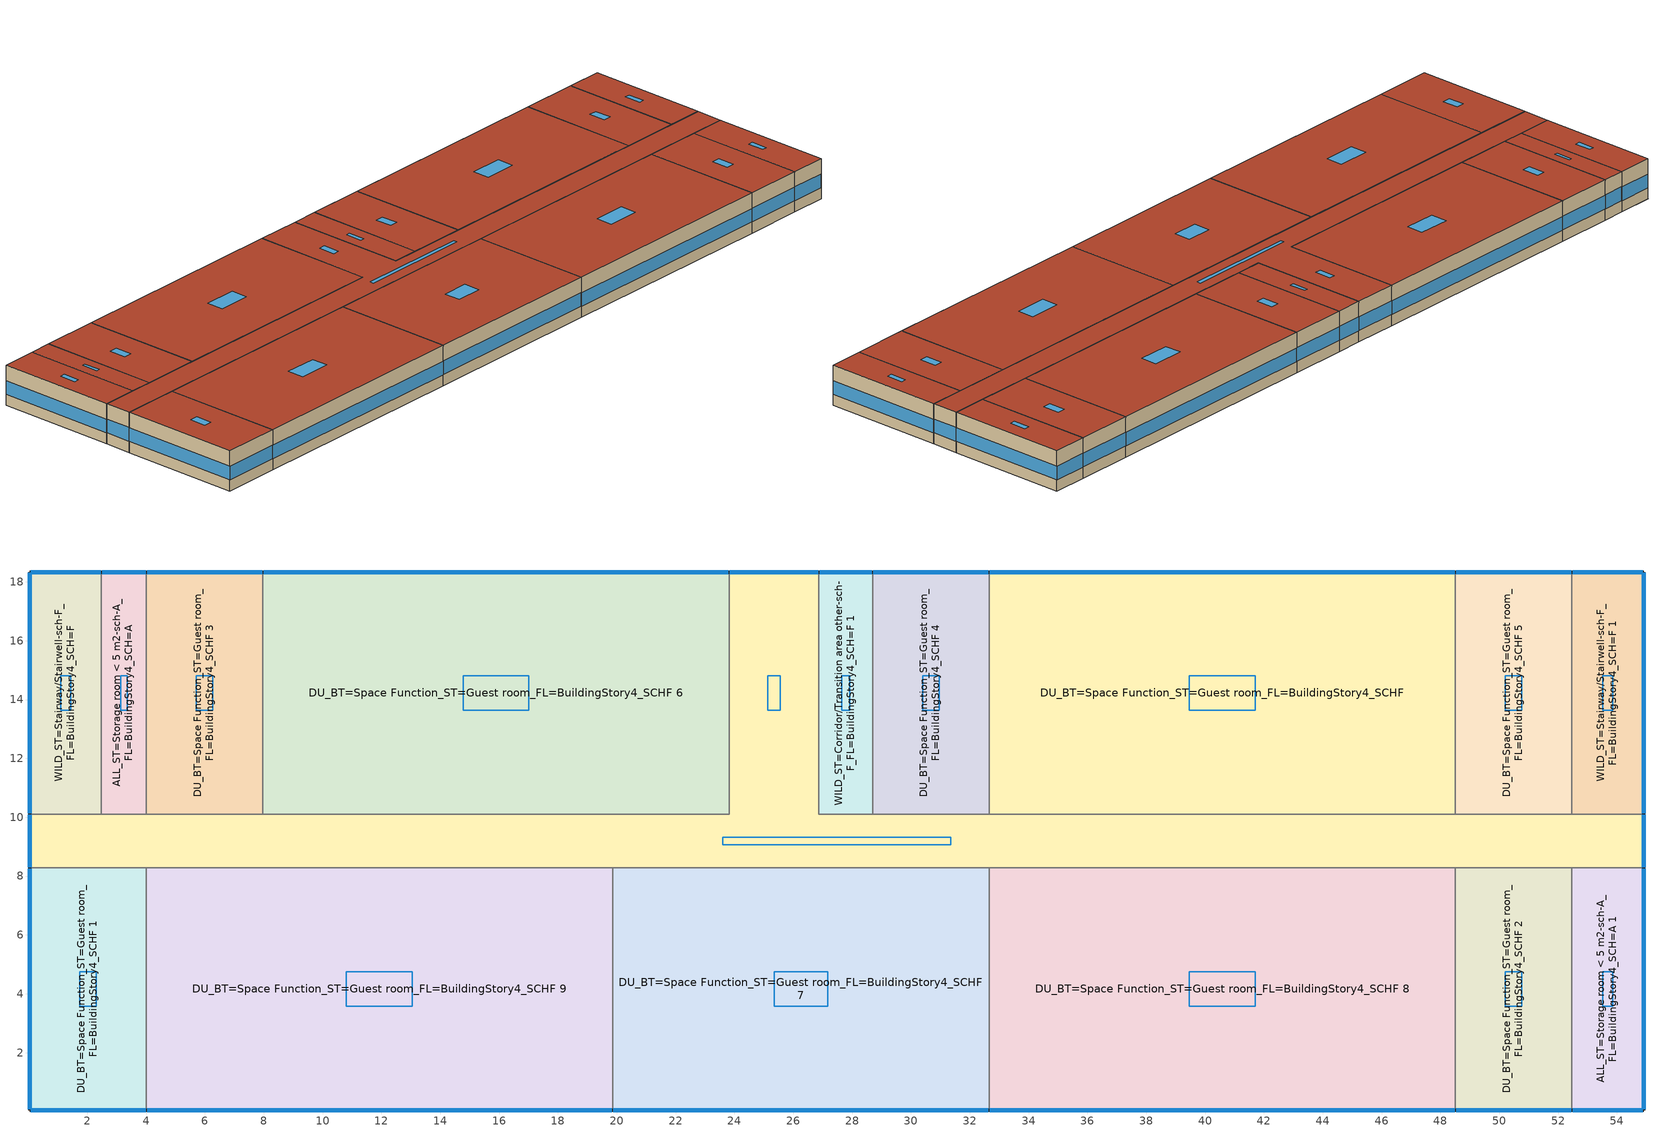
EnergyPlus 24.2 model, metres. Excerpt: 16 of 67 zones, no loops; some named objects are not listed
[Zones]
ALL_ST=Storage room < 5 m2-sch-A_FL=BuildingStory4_SCH=A
 floor to ALL_ST=Storage room < 5 m2-sch-A_FL=BuildingStory3_SCH=A (BTAP-Int-Floor): 4.01,18.34 4.01,10.11 2.49,10.11 2.49,18.34 z8.84
 wall outside (BTAP-Ext-Wall-Mass:U-0.29): 4.01,18.34 2.49,18.34 z8.84:11.58
 wall to WILD_ST=Corridor/Transition area other-sch-F_FL=BuildingStory4_SCH=F (BTAP-Int-Wall): 2.49,10.11 4.01,10.11 z8.84:11.58
 wall to DU_BT=Space Function_ST=Guest room_FL=BuildingStory4_SCHF 3 (BTAP-Int-Wall): 4.01,10.11 4.01,18.34 z8.84:11.58
 wall to WILD_ST=Stairway/Stairwell-sch-F_FL=BuildingStory4_SCH=F (BTAP-Int-Wall): 2.49,18.34 2.49,10.11 z8.84:11.58
 window (BTAP-Ext-FixedWindow:U=0.280 SHGC=0.600): 3.99,18.34 2.51,18.34 z9.6:10.55
 roof outside (BTAP-Ext-Roof-Metal:U-0.2): 4.01,10.11 4.01,18.34 2.49,18.34 2.49,10.11 z11.58
 skylight (BTAP-Ext-Skylights:U=0.241 SHGC=0.600): 3.36,13.64 3.36,14.8 3.14,14.8 3.14,13.64 z11.58
ALL_ST=Storage room < 5 m2-sch-A_FL=BuildingStory4_SCH=A 1
 floor to ALL_ST=Storage room < 5 m2-sch-A_FL=BuildingStory3_SCH=A 1 (BTAP-Int-Floor): 54.91,8.28 54.91,0.05 52.47,0.05 52.47,8.28 z8.84
 wall outside (BTAP-Ext-Wall-Mass:U-0.29): 52.47,0.05 54.91,0.05 54.91,8.28 z8.84:11.58
 wall to WILD_ST=Corridor/Transition area other-sch-F_FL=BuildingStory4_SCH=F (BTAP-Int-Wall): 54.91,8.28 52.47,8.28 z8.84:11.58
 wall to DU_BT=Space Function_ST=Guest room_FL=BuildingStory4_SCHF 2 (BTAP-Int-Wall): 52.47,8.28 52.47,0.05 z8.84:11.58
 window (BTAP-Ext-FixedWindow:U=0.280 SHGC=0.600): 54.91,0.07 54.91,8.25 z9.6:10.52; 52.5,0.05 54.89,0.05 z9.6:10.53
 roof outside (BTAP-Ext-Roof-Metal:U-0.2): 54.91,0.05 54.91,8.28 52.47,8.28 52.47,0.05 z11.58
 skylight (BTAP-Ext-Skylights:U=0.241 SHGC=0.600): 53.87,3.58 53.87,4.75 53.52,4.75 53.52,3.58 z11.58
DU_BT=Space Function_ST=Guest room_FL=BuildingStory4_SCHF
 floor to DU_BT=Space Function_ST=Guest room_FL=BuildingStory3_SCHF (BTAP-Int-Floor): 48.51,18.34 48.51,10.11 32.66,10.11 32.66,18.34 z8.84
 wall outside (BTAP-Ext-Wall-Mass:U-0.29): 48.51,18.34 32.66,18.34 z8.84:11.58
 wall to WILD_ST=Corridor/Transition area other-sch-F_FL=BuildingStory4_SCH=F (BTAP-Int-Wall): 32.66,10.11 48.51,10.11 z8.84:11.58
 wall to DU_BT=Space Function_ST=Guest room_FL=BuildingStory4_SCHF 5 (BTAP-Int-Wall): 48.51,10.11 48.51,18.34 z8.84:11.58
 wall to DU_BT=Space Function_ST=Guest room_FL=BuildingStory4_SCHF 4 (BTAP-Int-Wall): 32.66,18.34 32.66,10.11 z8.84:11.58
 window (BTAP-Ext-FixedWindow:U=0.280 SHGC=0.600): 48.49,18.34 32.69,18.34 z9.6:10.52
 roof outside (BTAP-Ext-Roof-Metal:U-0.2): 48.51,10.11 48.51,18.34 32.66,18.34 32.66,10.11 z11.58
 skylight (BTAP-Ext-Skylights:U=0.241 SHGC=0.600): 41.71,13.64 41.71,14.8 39.47,14.8 39.47,13.64 z11.58
DU_BT=Space Function_ST=Guest room_FL=BuildingStory4_SCHF 1
 floor to DU_BT=Space Function_ST=Guest room_FL=BuildingStory3_SCHF 5 (BTAP-Int-Floor): 4.01,8.28 4.01,0.05 0.05,0.05 0.05,8.28 z8.84
 wall outside (BTAP-Ext-Wall-Mass:U-0.29): 0.05,8.28 0.05,0.05 4.01,0.05 z8.84:11.58
 wall to WILD_ST=Corridor/Transition area other-sch-F_FL=BuildingStory4_SCH=F (BTAP-Int-Wall): 4.01,8.28 0.05,8.28 z8.84:11.58
 wall to DU_BT=Space Function_ST=Guest room_FL=BuildingStory4_SCHF 9 (BTAP-Int-Wall): 4.01,0.05 4.01,8.28 z8.84:11.58
 window (BTAP-Ext-FixedWindow:U=0.280 SHGC=0.600): 0.05,8.25 0.05,0.07 z9.6:10.52; 0.07,0.05 3.99,0.05 z9.6:10.53
 roof outside (BTAP-Ext-Roof-Metal:U-0.2): 4.01,0.05 4.01,8.28 0.05,8.28 0.05,0.05 z11.58
 skylight (BTAP-Ext-Skylights:U=0.241 SHGC=0.600): 2.31,3.58 2.31,4.75 1.75,4.75 1.75,3.58 z11.58
DU_BT=Space Function_ST=Guest room_FL=BuildingStory4_SCHF 2
 floor to DU_BT=Space Function_ST=Guest room_FL=BuildingStory3_SCHF 4 (BTAP-Int-Floor): 52.47,8.28 52.47,0.05 48.51,0.05 48.51,8.28 z8.84
 wall outside (BTAP-Ext-Wall-Mass:U-0.29): 48.51,0.05 52.47,0.05 z8.84:11.58
 wall to WILD_ST=Corridor/Transition area other-sch-F_FL=BuildingStory4_SCH=F (BTAP-Int-Wall): 52.47,8.28 48.51,8.28 z8.84:11.58
 wall to DU_BT=Space Function_ST=Guest room_FL=BuildingStory4_SCHF 8 (BTAP-Int-Wall): 48.51,8.28 48.51,0.05 z8.84:11.58
 window (BTAP-Ext-FixedWindow:U=0.280 SHGC=0.600): 48.54,0.05 52.45,0.05 z9.6:10.53
 roof outside (BTAP-Ext-Roof-Metal:U-0.2): 52.47,0.05 52.47,8.28 48.51,8.28 48.51,0.05 z11.58
 skylight (BTAP-Ext-Skylights:U=0.241 SHGC=0.600): 50.77,3.58 50.77,4.75 50.21,4.75 50.21,3.58 z11.58
DU_BT=Space Function_ST=Guest room_FL=BuildingStory4_SCHF 3
 floor to DU_BT=Space Function_ST=Guest room_FL=BuildingStory3_SCHF 9 (BTAP-Int-Floor): 7.97,18.34 7.97,10.11 4.01,10.11 4.01,18.34 z8.84
 wall outside (BTAP-Ext-Wall-Mass:U-0.29): 7.97,18.34 4.01,18.34 z8.84:11.58
 wall to WILD_ST=Corridor/Transition area other-sch-F_FL=BuildingStory4_SCH=F (BTAP-Int-Wall): 4.01,10.11 7.97,10.11 z8.84:11.58
 wall to DU_BT=Space Function_ST=Guest room_FL=BuildingStory4_SCHF 6 (BTAP-Int-Wall): 7.97,10.11 7.97,18.34 z8.84:11.58
 window (BTAP-Ext-FixedWindow:U=0.280 SHGC=0.600): 7.95,18.34 4.04,18.34 z9.6:10.53
 roof outside (BTAP-Ext-Roof-Metal:U-0.2): 7.97,10.11 7.97,18.34 4.01,18.34 4.01,10.11 z11.58
 skylight (BTAP-Ext-Skylights:U=0.241 SHGC=0.600): 6.27,13.64 6.27,14.8 5.71,14.8 5.71,13.64 z11.58
DU_BT=Space Function_ST=Guest room_FL=BuildingStory4_SCHF 4
 floor to DU_BT=Space Function_ST=Guest room_FL=BuildingStory3_SCHF 7 (BTAP-Int-Floor): 32.66,18.34 32.66,10.11 28.7,10.11 28.7,18.34 z8.84
 wall outside (BTAP-Ext-Wall-Mass:U-0.29): 32.66,18.34 28.7,18.34 z8.84:11.58
 wall to WILD_ST=Corridor/Transition area other-sch-F_FL=BuildingStory4_SCH=F (BTAP-Int-Wall): 28.7,10.11 32.66,10.11 z8.84:11.58
 wall to WILD_ST=Corridor/Transition area other-sch-F_FL=BuildingStory4_SCH=F 1 (BTAP-Int-Wall): 28.7,18.34 28.7,10.11 z8.84:11.58
 window (BTAP-Ext-FixedWindow:U=0.280 SHGC=0.600): 32.64,18.34 28.73,18.34 z9.6:10.53
 roof outside (BTAP-Ext-Roof-Metal:U-0.2): 32.66,10.11 32.66,18.34 28.7,18.34 28.7,10.11 z11.58
 skylight (BTAP-Ext-Skylights:U=0.241 SHGC=0.600): 30.96,13.64 30.96,14.8 30.4,14.8 30.4,13.64 z11.58
DU_BT=Space Function_ST=Guest room_FL=BuildingStory4_SCHF 5
 floor to DU_BT=Space Function_ST=Guest room_FL=BuildingStory3_SCHF 6 (BTAP-Int-Floor): 52.47,18.34 52.47,10.11 48.51,10.11 48.51,18.34 z8.84
 wall outside (BTAP-Ext-Wall-Mass:U-0.29): 52.47,18.34 48.51,18.34 z8.84:11.58
 wall to WILD_ST=Stairway/Stairwell-sch-F_FL=BuildingStory4_SCH=F 1 (BTAP-Int-Wall): 52.47,10.11 52.47,18.34 z8.84:11.58
 wall to WILD_ST=Corridor/Transition area other-sch-F_FL=BuildingStory4_SCH=F (BTAP-Int-Wall): 48.51,10.11 52.47,10.11 z8.84:11.58
 window (BTAP-Ext-FixedWindow:U=0.280 SHGC=0.600): 52.45,18.34 48.54,18.34 z9.6:10.53
 roof outside (BTAP-Ext-Roof-Metal:U-0.2): 52.47,10.11 52.47,18.34 48.51,18.34 48.51,10.11 z11.58
 skylight (BTAP-Ext-Skylights:U=0.241 SHGC=0.600): 50.77,13.64 50.77,14.8 50.21,14.8 50.21,13.64 z11.58
DU_BT=Space Function_ST=Guest room_FL=BuildingStory4_SCHF 6
 floor to DU_BT=Space Function_ST=Guest room_FL=BuildingStory3_SCHF 3 (BTAP-Int-Floor): 23.82,18.34 23.82,10.11 7.97,10.11 7.97,18.34 z8.84
 wall outside (BTAP-Ext-Wall-Mass:U-0.29): 23.82,18.34 7.97,18.34 z8.84:11.58
 wall to WILD_ST=Corridor/Transition area other-sch-F_FL=BuildingStory4_SCH=F (BTAP-Int-Wall): 7.97,10.11 23.82,10.11 23.82,18.34 z8.84:11.58
 window (BTAP-Ext-FixedWindow:U=0.280 SHGC=0.600): 23.8,18.34 8,18.34 z9.6:10.52
 roof outside (BTAP-Ext-Roof-Metal:U-0.2): 23.82,10.11 23.82,18.34 7.97,18.34 7.97,10.11 z11.58
 skylight (BTAP-Ext-Skylights:U=0.241 SHGC=0.600): 17.02,13.64 17.02,14.8 14.78,14.8 14.78,13.64 z11.58
DU_BT=Space Function_ST=Guest room_FL=BuildingStory4_SCHF 7
 floor to DU_BT=Space Function_ST=Guest room_FL=BuildingStory3_SCHF 2 (BTAP-Int-Floor): 32.66,8.28 32.66,0.05 19.86,0.05 19.86,8.28 z8.84
 wall outside (BTAP-Ext-Wall-Mass:U-0.29): 19.86,0.05 32.66,0.05 z8.84:11.58
 wall to WILD_ST=Corridor/Transition area other-sch-F_FL=BuildingStory4_SCH=F (BTAP-Int-Wall): 32.66,8.28 19.86,8.28 z8.84:11.58
 wall to DU_BT=Space Function_ST=Guest room_FL=BuildingStory4_SCHF 9 (BTAP-Int-Wall): 19.86,8.28 19.86,0.05 z8.84:11.58
 wall to DU_BT=Space Function_ST=Guest room_FL=BuildingStory4_SCHF 8 (BTAP-Int-Wall): 32.66,0.05 32.66,8.28 z8.84:11.58
 window (BTAP-Ext-FixedWindow:U=0.280 SHGC=0.600): 19.89,0.05 32.64,0.05 z9.6:10.52
 roof outside (BTAP-Ext-Roof-Metal:U-0.2): 32.66,0.05 32.66,8.28 19.86,8.28 19.86,0.05 z11.58
 skylight (BTAP-Ext-Skylights:U=0.241 SHGC=0.600): 27.17,3.58 27.17,4.75 25.36,4.75 25.36,3.58 z11.58
DU_BT=Space Function_ST=Guest room_FL=BuildingStory4_SCHF 8
 floor to DU_BT=Space Function_ST=Guest room_FL=BuildingStory3_SCHF 8 (BTAP-Int-Floor): 48.51,8.28 48.51,0.05 32.66,0.05 32.66,8.28 z8.84
 wall outside (BTAP-Ext-Wall-Mass:U-0.29): 32.66,0.05 48.51,0.05 z8.84:11.58
 wall to WILD_ST=Corridor/Transition area other-sch-F_FL=BuildingStory4_SCH=F (BTAP-Int-Wall): 48.51,8.28 32.66,8.28 z8.84:11.58
 window (BTAP-Ext-FixedWindow:U=0.280 SHGC=0.600): 32.69,0.05 48.49,0.05 z9.6:10.52
 roof outside (BTAP-Ext-Roof-Metal:U-0.2): 48.51,0.05 48.51,8.28 32.66,8.28 32.66,0.05 z11.58
 skylight (BTAP-Ext-Skylights:U=0.241 SHGC=0.600): 41.71,3.58 41.71,4.75 39.47,4.75 39.47,3.58 z11.58
DU_BT=Space Function_ST=Guest room_FL=BuildingStory4_SCHF 9
 floor to DU_BT=Space Function_ST=Guest room_FL=BuildingStory3_SCHF 1 (BTAP-Int-Floor): 19.86,8.28 19.86,0.05 4.01,0.05 4.01,8.28 z8.84
 wall outside (BTAP-Ext-Wall-Mass:U-0.29): 4.01,0.05 19.86,0.05 z8.84:11.58
 wall to WILD_ST=Corridor/Transition area other-sch-F_FL=BuildingStory4_SCH=F (BTAP-Int-Wall): 19.86,8.28 4.01,8.28 z8.84:11.58
 window (BTAP-Ext-FixedWindow:U=0.280 SHGC=0.600): 4.04,0.05 19.84,0.05 z9.6:10.52
 roof outside (BTAP-Ext-Roof-Metal:U-0.2): 19.86,0.05 19.86,8.28 4.01,8.28 4.01,0.05 z11.58
 skylight (BTAP-Ext-Skylights:U=0.241 SHGC=0.600): 13.06,3.58 13.06,4.75 10.82,4.75 10.82,3.58 z11.58
WILD_ST=Corridor/Transition area other-sch-F_FL=BuildingStory4_SCH=F
 floor to WILD_ST=Corridor/Transition area other-sch-F_FL=BuildingStory3_SCH=F 1 (BTAP-Int-Floor): 26.87,18.34 26.87,10.11 54.91,10.11 54.91,8.28 0.05,8.28 0.05,10.11 23.82,10.11 23.82,18.34 z8.84
 wall outside (BTAP-Ext-Wall-Mass:U-0.29): 0.05,10.11 0.05,8.28 / 54.91,8.28 54.91,10.11 / 26.87,18.34 23.82,18.34 z8.84:11.58
 wall to WILD_ST=Stairway/Stairwell-sch-F_FL=BuildingStory4_SCH=F 1 (BTAP-Int-Wall): 54.91,10.11 52.47,10.11 z8.84:11.58
 wall to WILD_ST=Stairway/Stairwell-sch-F_FL=BuildingStory4_SCH=F (BTAP-Int-Wall): 2.49,10.11 0.05,10.11 z8.84:11.58
 wall to WILD_ST=Corridor/Transition area other-sch-F_FL=BuildingStory4_SCH=F 1 (BTAP-Int-Wall): 28.7,10.11 26.87,10.11 26.87,18.34 z8.84:11.58
 window (BTAP-Ext-FixedWindow:U=0.280 SHGC=0.600): 0.05,10.08 0.05,8.3 / 54.91,8.3 54.91,10.08 z9.6:10.54; 26.85,18.34 23.85,18.34 z9.6:10.53
 roof outside (BTAP-Ext-Roof-Metal:U-0.2): 54.91,8.28 54.91,10.11 26.87,10.11 26.87,18.34 23.82,18.34 23.82,10.11 0.05,10.11 0.05,8.28 z11.58
 skylight (BTAP-Ext-Skylights:U=0.241 SHGC=0.600): 31.36,9.32 23.6,9.32 23.6,9.06 31.36,9.06 z11.58; 25.56,14.8 25.13,14.8 25.13,13.64 25.56,13.64 z11.58
WILD_ST=Corridor/Transition area other-sch-F_FL=BuildingStory4_SCH=F 1
 floor to WILD_ST=Corridor/Transition area other-sch-F_FL=BuildingStory3_SCH=F (BTAP-Int-Floor): 28.7,18.34 28.7,10.11 26.87,10.11 26.87,18.34 z8.84
 wall outside (BTAP-Ext-Wall-Mass:U-0.29): 28.7,18.34 26.87,18.34 z8.84:11.58
 window (BTAP-Ext-FixedWindow:U=0.280 SHGC=0.600): 28.67,18.34 26.9,18.34 z9.6:10.54
 roof outside (BTAP-Ext-Roof-Metal:U-0.2): 28.7,10.11 28.7,18.34 26.87,18.34 26.87,10.11 z11.58
 skylight (BTAP-Ext-Skylights:U=0.241 SHGC=0.600): 27.91,13.64 27.91,14.8 27.66,14.8 27.66,13.64 z11.58
WILD_ST=Stairway/Stairwell-sch-F_FL=BuildingStory4_SCH=F
 floor to WILD_ST=Stairway/Stairwell-sch-F_FL=BuildingStory3_SCH=F 1 (BTAP-Int-Floor): 2.49,18.34 2.49,10.11 0.05,10.11 0.05,18.34 z8.84
 wall outside (BTAP-Ext-Wall-Mass:U-0.29): 2.49,18.34 0.05,18.34 0.05,10.11 z8.84:11.58
 window (BTAP-Ext-FixedWindow:U=0.280 SHGC=0.600): 2.46,18.34 0.07,18.34 z9.6:10.53; 0.05,18.31 0.05,10.13 z9.6:10.52
 roof outside (BTAP-Ext-Roof-Metal:U-0.2): 2.49,10.11 2.49,18.34 0.05,18.34 0.05,10.11 z11.58
 skylight (BTAP-Ext-Skylights:U=0.241 SHGC=0.600): 1.44,13.64 1.44,14.8 1.1,14.8 1.1,13.64 z11.58
WILD_ST=Stairway/Stairwell-sch-F_FL=BuildingStory4_SCH=F 1
 floor to WILD_ST=Stairway/Stairwell-sch-F_FL=BuildingStory3_SCH=F (BTAP-Int-Floor): 54.91,18.34 54.91,10.11 52.47,10.11 52.47,18.34 z8.84
 wall outside (BTAP-Ext-Wall-Mass:U-0.29): 54.91,10.11 54.91,18.34 52.47,18.34 z8.84:11.58
 window (BTAP-Ext-FixedWindow:U=0.280 SHGC=0.600): 54.91,10.13 54.91,18.31 z9.6:10.52; 54.89,18.34 52.5,18.34 z9.6:10.53
 roof outside (BTAP-Ext-Roof-Metal:U-0.2): 54.91,10.11 54.91,18.34 52.47,18.34 52.47,10.11 z11.58
 skylight (BTAP-Ext-Skylights:U=0.241 SHGC=0.600): 53.87,13.64 53.87,14.8 53.52,14.8 53.52,13.64 z11.58
[Building]
SmallHotel: North Axis {deg}=180; Terrain=Suburbs; Loads Convergence Tolerance Value {W}=0.04; Temperature Convergence Tolerance Value {deltaC}=0.4; Solar Distribution=FullExterior; Maximum Number of Warmup Days=25; Minimum Number of Warmup Days=6
[Site:Location]
Calgary Intl AP_AB_CAN: Latitude {deg}=51.114; Longitude {deg}=-114.02; Time Zone {hr}=-7; Elevation {m}=1084.1
[Site:GroundTemperature:BuildingSurface]
19.527, 19.502, 19.536, 19.598, 20.002, 21.64, 22.225, 22.375, 21.449, 20.121, 19.802, 19.633
[Site:GroundTemperature:Deep]
1.8, 0, -0.3, 0.2, 2.8, 5.6, 8.1, 9.9, 10.3, 9.3, 7.1, 4.4
[Site:GroundTemperature:FCfactorMethod]
January Ground Temperature {C}=5.5; February Ground Temperature {C}=-2; March Ground Temperature {C}=-4.4; April Ground Temperature {C}=-6.3; May Ground Temperature {C}=-6.3; June Ground Temperature {C}=-0.3; July Ground Temperature {C}=4.7; August Ground Temperature {C}=10.2; September Ground Temperature {C}=13.8; October Ground Temperature {C}=17; November Ground Temperature {C}=16.6; December Ground Temperature {C}=11.5
[Site:GroundTemperature:Shallow]
-4.6, -5.5, -3.9, -1.2, 5.6, 10.9, 14.5, 15.6, 13.7, 9.6, 4.1, -1
[Site:WaterMainsTemperature]
Calculation Method=Correlation; Annual Average Outdoor Air Temperature {C}=5; Maximum Difference In Monthly Average Outdoor Air Temperatures {deltaC}=23.3
[SizingPeriod:DesignDay] Day of Month=21; Dry-Bulb Temperature Range Modifier Type=DefaultMultipliers; Humidity Condition Type=Wetbulb; Barometric Pressure {Pa}=88961; Rain Indicator=No; Snow Indicator=No; Daylight Saving Time Indicator=No; Begin Environment Reset Mode=FullResetAtBeginEnvironment
Name | Month | Day Type | Maximum Dry-Bulb Temperature {C} | Daily Dry-Bulb Temperature Range {deltaC} | Wetbulb or DewPoint at Maximum Dry-Bulb {C} | Wind Speed {m/s} | Wind Direction {deg} | Solar Model Indicator | ASHRAE Clear Sky Optical Depth for Beam Irradiance (taub) | ASHRAE Clear Sky Optical Depth for Diffuse Irradiance (taud) | Sky Clearness
Calgary Intl AP Ann Clg .4% Condns DB=>MWB | 7 | SummerDesignDay | 28.5 | 12.1 | 16.1 | 4.5 | 160 | ASHRAETau | 0.339 | 2.421
Calgary Intl AP Ann Clg .4% Condns WB=>MDB | 7 | SummerDesignDay | 25.3 | 12.1 | 17.8 | 4.5 | 160 | ASHRAETau | 0.339 | 2.421
Calgary Intl AP Ann Htg 99.6% Condns DB | 1 | WinterDesignDay | -28.5 | 0 | -28.5 | 2.9 | 200 | ASHRAEClearSky |  |  | 0
[Material] Thermal Absorptance=0.9
Name | Roughness | Thickness {m} | Conductivity {W/m-K} | Density {kg/m3} | Specific Heat {J/kg-K} | Solar Absorptance | Visible Absorptance
1/2IN Gypsum 1 | Smooth | 0.0127 | 0.16 | 784.9 | 830 | 0.4 | 0.4
100mm Normalweight concrete floor 1 | MediumSmooth | 0.1016 | 2.31 | 2322 | 832 | 0.7 | 0.7
1IN Stucco 1 | Smooth | 0.0253 | 0.6918 | 1858 | 837 | 0.7 | 0.92
8IN CONCRETE HW RefBldg 1 | Rough | 0.2032 | 1.311 | 2240 | 836.8 | 0.7 | 0.7
G01 13mm gypsum board 1 | Smooth | 0.0127 | 0.16 | 800 | 1090 | 0.7 | 0.5
Metal Roof Surface 1 | Smooth | 0.0008 | 45.28 | 7824 | 500 | 0.7 | 0.7
[Material:NoMass] Roughness=Smooth; Thermal Absorptance=0.9; Solar Absorptance=0.7
Name | Thermal Resistance {m2-K/W} | Visible Absorptance
Typical Carpet Pad | 0.21648 | 0.8
Typical Insulation 2 | 3.17733 | 0.7
Typical Insulation 3 | 4.99998 | 0.7
[WindowMaterial:SimpleGlazingSystem] Solar Heat Gain Coefficient=0.6; Visible Transmittance=0.21
Name | U-Factor {W/m2-K}
SimpleGlazing:U=0.241 SHGC=0.600 | 2.41
SimpleGlazing:U=0.280 SHGC=0.600 | 2.8
[Construction]
BTAP-Ext-FixedWindow:U=0.280 SHGC=0.600: SimpleGlazing:U=0.280 SHGC=0.600
BTAP-Ext-Roof-Metal:U-0.2: Metal Roof Surface 1, Typical Insulation 3
BTAP-Ext-Skylights:U=0.241 SHGC=0.600: SimpleGlazing:U=0.241 SHGC=0.600
BTAP-Ext-Wall-Mass:U-0.29: 1IN Stucco 1, 8IN CONCRETE HW RefBldg 1, Typical Insulation 2, 1/2IN Gypsum 1
BTAP-Int-Floor: 100mm Normalweight concrete floor 1, Typical Carpet Pad
BTAP-Int-Wall: G01 13mm gypsum board 1, G01 13mm gypsum board 1
[Zone] Multiplier=1; Part of Total Floor Area=Yes
ALL_ST=Storage room < 5 m2-sch-A_FL=BuildingStory4_SCH=A; ALL_ST=Storage room < 5 m2-sch-A_FL=BuildingStory4_SCH=A 1; DU_BT=Space Function_ST=Guest room_FL=BuildingStory4_SCHF; DU_BT=Space Function_ST=Guest room_FL=BuildingStory4_SCHF 1; DU_BT=Space Function_ST=Guest room_FL=BuildingStory4_SCHF 2; DU_BT=Space Function_ST=Guest room_FL=BuildingStory4_SCHF 3; DU_BT=Space Function_ST=Guest room_FL=BuildingStory4_SCHF 4; DU_BT=Space Function_ST=Guest room_FL=BuildingStory4_SCHF 5; DU_BT=Space Function_ST=Guest room_FL=BuildingStory4_SCHF 6; DU_BT=Space Function_ST=Guest room_FL=BuildingStory4_SCHF 7; DU_BT=Space Function_ST=Guest room_FL=BuildingStory4_SCHF 8; DU_BT=Space Function_ST=Guest room_FL=BuildingStory4_SCHF 9; WILD_ST=Corridor/Transition area other-sch-F_FL=BuildingStory4_SCH=F; WILD_ST=Corridor/Transition area other-sch-F_FL=BuildingStory4_SCH=F 1; WILD_ST=Stairway/Stairwell-sch-F_FL=BuildingStory4_SCH=F; WILD_ST=Stairway/Stairwell-sch-F_FL=BuildingStory4_SCH=F 1
[Space]
Name | Zone | Volume {m3} | Space Type
FrontStorageFlr4 | ALL_ST=Storage room < 5 m2-sch-A_FL=BuildingStory4_SCH=A | 34.405 | Space Function Storage room < 5 m2-sch-A
RearStorageFlr4 | ALL_ST=Storage room < 5 m2-sch-A_FL=BuildingStory4_SCH=A 1 | 55.065 | Space Function Storage room < 5 m2-sch-A
GuestRoom415_418 | DU_BT=Space Function_ST=Guest room_FL=BuildingStory4_SCHF | 357.812 | Space Function Guest room
GuestRoom401 | DU_BT=Space Function_ST=Guest room_FL=BuildingStory4_SCHF 1 | 89.4593 | Space Function Guest room
GuestRoom413 | DU_BT=Space Function_ST=Guest room_FL=BuildingStory4_SCHF 2 | 89.4593 | Space Function Guest room
GuestRoom424 | DU_BT=Space Function_ST=Guest room_FL=BuildingStory4_SCHF 3 | 89.4529 | Space Function Guest room
GuestRoom419 | DU_BT=Space Function_ST=Guest room_FL=BuildingStory4_SCHF 4 | 89.4529 | Space Function Guest room
GuestRoom414 | DU_BT=Space Function_ST=Guest room_FL=BuildingStory4_SCHF 5 | 89.4529 | Space Function Guest room
GuestRoom420_423 | DU_BT=Space Function_ST=Guest room_FL=BuildingStory4_SCHF 6 | 357.812 | Space Function Guest room
GuestRoom406_408 | DU_BT=Space Function_ST=Guest room_FL=BuildingStory4_SCHF 7 | 289.022 | Space Function Guest room
GuestRoom409_412 | DU_BT=Space Function_ST=Guest room_FL=BuildingStory4_SCHF 8 | 357.837 | Space Function Guest room
GuestRoom402_405 | DU_BT=Space Function_ST=Guest room_FL=BuildingStory4_SCHF 9 | 357.837 | Space Function Guest room
CorridorFlr4 | WILD_ST=Corridor/Transition area other-sch-F_FL=BuildingStory4_SCH=F | 344.053 | Space Function Corridor/Transition area other-sch-F
ElevatorCoreFlr4 | WILD_ST=Corridor/Transition area other-sch-F_FL=BuildingStory4_SCH=F 1 | 41.286 | Space Function Corridor/Transition area other-sch-F
FrontStairsFlr4 | WILD_ST=Stairway/Stairwell-sch-F_FL=BuildingStory4_SCH=F | 55.0479 | Space Function Stairway/Stairwell-sch-F
RearStairsFlr4 | WILD_ST=Stairway/Stairwell-sch-F_FL=BuildingStory4_SCH=F 1 | 55.0611 | Space Function Stairway/Stairwell-sch-F
[SpaceList]
Space Function Storage room < 5 m2-sch-A: RearStorageFlr2, FrontStorageFlr2, FrontStorageFlr1, RearStorageFlr4, LaundryRoomFlr1, FrontStorageFlr4, RearStorageFlr1, FrontStorageFlr3, RearStorageFlr3
Space Function Guest room: GuestRoom413, GuestRoom103, GuestRoom209_212, GuestRoom320_323, GuestRoom219, GuestRoom314, GuestRoom319, GuestRoom313, GuestRoom105, GuestRoom324, GuestRoom206_208, GuestRoom309_312, GuestRoom224, GuestRoom406_408, GuestRoom420_423, GuestRoom214, GuestRoom301, GuestRoom409_412, GuestRoom306_308, GuestRoom302_305, GuestRoom213, GuestRoom401, GuestRoom202_205, GuestRoom102, GuestRoom101, GuestRoom315_318, GuestRoom220_223, GuestRoom104, GuestRoom201, GuestRoom415_418, GuestRoom215_218, GuestRoom414, GuestRoom402_405, GuestRoom424, GuestRoom419
Space Function Corridor/Transition area other-sch-F: CorridorFlr2, ElevatorCoreFlr3, ElevatorCoreFlr2, CorridorFlr4, ElevatorCoreFlr4, ElevatorCoreFlr1, CorridorFlr3, CorridorFlr1
Space Function Stairway/Stairwell-sch-F: FrontStairsFlr2, FrontStairsFlr4, RearStairsFlr4, RearStairsFlr2, FrontStairsFlr3, RearStairsFlr3, FrontStairsFlr1, RearStairsFlr1
[Lights] Design Level Calculation Method=Watts/Area; Fraction Radiant=0.5; Fraction Visible=0.2; Fraction Replaceable=1
Name | Zone or ZoneList or Space or SpaceList | Schedule | Watts per Floor Area {W/m2}
Space Function Storage room < 5 m2-sch-A Lights | Space Function Storage room < 5 m2-sch-A | NECB-A-Lighting | 5.50001
Space Function Guest room Lights | Space Function Guest room | NECB-F-Lighting | 4.4
Space Function Corridor/Transition area other-sch-F Lights | Space Function Corridor/Transition area other-sch-F | NECB-F-Lighting | 4.4
Space Function Stairway/Stairwell-sch-F Lights | Space Function Stairway/Stairwell-sch-F | NECB-F-Lighting | 5.30001
[People] Number of People Calculation Method=People/Area; Fraction Radiant=0.3; Activity Level Schedule=NECB-Activity; Work Efficiency Schedule=Work Efficiency Schedule; Clothing Insulation Schedule=Clothing Schedule; Air Velocity Schedule=Air Velocity Schedule
Name | Zone or ZoneList or Space or SpaceList | Number of People Schedule | People per Floor Area {person/m2}
Space Function Storage room < 5 m2-sch-A People | Space Function Storage room < 5 m2-sch-A | NECB-A-Occupancy | 0.0100036
Space Function Guest room People | Space Function Guest room | NECB-F-Occupancy | 0.0400145
Space Function Corridor/Transition area other-sch-F People | Space Function Corridor/Transition area other-sch-F | NECB-F-Occupancy | 0.0100036
Space Function Stairway/Stairwell-sch-F People | Space Function Stairway/Stairwell-sch-F | NECB-F-Occupancy | 0.00500182
[ElectricEquipment] Design Level Calculation Method=Watts/Area; Fraction Radiant=0.5
Name | Zone or ZoneList or Space or SpaceList | Schedule | Watts per Floor Area {W/m2}
Space Function Storage room < 5 m2-sch-A Elec Equip | Space Function Storage room < 5 m2-sch-A | NECB-A-Electric-Equipment | 1.00036
Space Function Guest room Elec Equip | Space Function Guest room | NECB-F-Electric-Equipment | 2.50091
[ZoneInfiltration:DesignFlowRate] Schedule=Always On Discrete; Design Flow Rate Calculation Method=Flow/ExteriorArea; Flow Rate per Exterior Surface Area {m3/s-m2}=0.00443828; Constant Term Coefficient=0; Temperature Term Coefficient=0; Velocity Term Coefficient=0.224; Velocity Squared Term Coefficient=0
Name | Zone or ZoneList or Space or SpaceList
FrontStorageFlr4 Infiltration | FrontStorageFlr4
RearStorageFlr4 Infiltration | RearStorageFlr4
GuestRoom415_418 Infiltration | GuestRoom415_418
GuestRoom401 Infiltration | GuestRoom401
GuestRoom413 Infiltration | GuestRoom413
GuestRoom424 Infiltration | GuestRoom424
GuestRoom419 Infiltration | GuestRoom419
GuestRoom414 Infiltration | GuestRoom414
GuestRoom420_423 Infiltration | GuestRoom420_423
GuestRoom406_408 Infiltration | GuestRoom406_408
GuestRoom409_412 Infiltration | GuestRoom409_412
GuestRoom402_405 Infiltration | GuestRoom402_405
CorridorFlr4 Infiltration | CorridorFlr4
ElevatorCoreFlr4 Infiltration | ElevatorCoreFlr4
FrontStairsFlr4 Infiltration | FrontStairsFlr4
RearStairsFlr4 Infiltration | RearStairsFlr4
[Foundation:Kiva]
Bldg Kiva Foundation: Wall Height Above Grade {m}=0; Wall Depth Below Slab {m}=0
[Foundation:Kiva:Settings]
Soil Conductivity {W/m-K}=1.73; Soil Density {kg/m3}=1842; Soil Specific Heat {J/kg-K}=419; Ground Solar Absorptivity=0.9; Ground Thermal Absorptivity=0.9; Ground Surface Roughness {m}=0.03; Far-Field Width {m}=40; Deep-Ground Boundary Condition=Autoselect; Deep-Ground Depth {m}=Autocalculate; Minimum Cell Dimension {m}=0.02; Maximum Cell Growth Coefficient=1.5; Simulation Timestep=Hourly
[Schedule:Day:Interval]
NECB-Activity Default; NECB-Activity Summer Design Day; NECB-Activity Winter Design Day: No, 24:00, 130
Work Efficiency Schedule Default; NECB-A-Occupancy Sun|Hol Day; NECB-A-Occupancy Sat Day: No, 24:00, 0
Clothing Schedule Default Winter Clothes: No, 24:00, 1
Air Velocity Schedule Default; NECB-A-Electric-Equipment Sun|Hol Day; NECB-A-Electric-Equipment Sat Day: No, 24:00, 0.2
NECB-A-Lighting Sun|Hol Day; NECB-A-Lighting Sat Day: No, 24:00, 0.05
NECB-A-Lighting Default|Wkdy Day; NECB-A-Lighting Default: No, 07:00, 0.05, 08:00, 0.3, 09:00, 0.8, 17:00, 0.9, 18:00, 0.8, 19:00, 0.5, 21:00, 0.3, 23:00, 0.1, 24:00, 0.05
NECB-A-Occupancy Default|Wkdy Day; NECB-A-Occupancy Default: No, 07:00, 0, 08:00, 0.1, 09:00, 0.7, 12:00, 0.9, 14:00, 0.5, 17:00, 0.9, 18:00, 0.7, 19:00, 0.3, 23:00, 0.1, 24:00, 0
NECB-A-Electric-Equipment Default|Wkdy Day; NECB-A-Electric-Equipment Default: No, 07:00, 0.2, 08:00, 0.3, 09:00, 0.8, 18:00, 0.9, 19:00, 0.5, 21:00, 0.3, 24:00, 0.2
NECB-F-Lighting Sun|Hol Day; NECB-F-Lighting Default|Wkdy Day; NECB-F-Lighting Sat Day; NECB-F-Lighting Default; NECB-F-Electric-Equipment Sun|Hol Day; NECB-F-Electric-Equipment Default|Wkdy Day; NECB-F-Electric-Equipment Sat Day; NECB-F-Electric-Equipment Default: No, 01:00, 0.21, 03:00, 0.14, 06:00, 0.07, 07:00, 0.14, 08:00, 0.28, 09:00, 0.35, 11:00, 0.28, 12:00, 0.21, 19:00, 0.14, 20:00, 0.42, 21:00, 0.56, 22:00, 0.63, 23:00, 0.56, 24:00, 0.42
NECB-F-Occupancy Sun|Hol Day; NECB-F-Occupancy Default|Wkdy Day; NECB-F-Occupancy Sat Day; NECB-F-Occupancy Default: No, 07:00, 0.63, 08:00, 0.49, 10:00, 0.28, 16:00, 0.14, 17:00, 0.21, 20:00, 0.35, 22:00, 0.49, 23:00, 0.56, 24:00, 0.63
[Schedule:Week:Daily]
NECB-Activity Week Rule - Jan1-Dec31: NECB-Activity Default, NECB-Activity Default, NECB-Activity Default, NECB-Activity Default, NECB-Activity Default, NECB-Activity Default, NECB-Activity Default, NECB-Activity Default, NECB-Activity Summer Design Day, NECB-Activity Winter Design Day, NECB-Activity Default, NECB-Activity Default
Work Efficiency Schedule Week Rule - Jan1-Dec31: Work Efficiency Schedule Default, Work Efficiency Schedule Default, Work Efficiency Schedule Default, Work Efficiency Schedule Default, Work Efficiency Schedule Default, Work Efficiency Schedule Default, Work Efficiency Schedule Default, Work Efficiency Schedule Default, Work Efficiency Schedule Default, Work Efficiency Schedule Default, Work Efficiency Schedule Default, Work Efficiency Schedule Default
Clothing Schedule Week Rule - Jan1-Dec31: Clothing Schedule Default Winter Clothes, Clothing Schedule Default Winter Clothes, Clothing Schedule Default Winter Clothes, Clothing Schedule Default Winter Clothes, Clothing Schedule Default Winter Clothes, Clothing Schedule Default Winter Clothes, Clothing Schedule Default Winter Clothes, Clothing Schedule Default Winter Clothes, Clothing Schedule Default Winter Clothes, Clothing Schedule Default Winter Clothes, Clothing Schedule Default Winter Clothes, Clothing Schedule Default Winter Clothes
Air Velocity Schedule Week Rule - Jan1-Dec31: Air Velocity Schedule Default, Air Velocity Schedule Default, Air Velocity Schedule Default, Air Velocity Schedule Default, Air Velocity Schedule Default, Air Velocity Schedule Default, Air Velocity Schedule Default, Air Velocity Schedule Default, Air Velocity Schedule Default, Air Velocity Schedule Default, Air Velocity Schedule Default, Air Velocity Schedule Default
NECB-A-Lighting Week Rule - Jan1-Dec31: NECB-A-Lighting Sun|Hol Day, NECB-A-Lighting Default|Wkdy Day, NECB-A-Lighting Default|Wkdy Day, NECB-A-Lighting Default|Wkdy Day, NECB-A-Lighting Default|Wkdy Day, NECB-A-Lighting Default|Wkdy Day, NECB-A-Lighting Sat Day, NECB-A-Lighting Default, NECB-A-Lighting Default, NECB-A-Lighting Default, NECB-A-Lighting Default, NECB-A-Lighting Default
NECB-A-Occupancy Week Rule - Jan1-Dec31: NECB-A-Occupancy Sun|Hol Day, NECB-A-Occupancy Default|Wkdy Day, NECB-A-Occupancy Default|Wkdy Day, NECB-A-Occupancy Default|Wkdy Day, NECB-A-Occupancy Default|Wkdy Day, NECB-A-Occupancy Default|Wkdy Day, NECB-A-Occupancy Sat Day, NECB-A-Occupancy Default, NECB-A-Occupancy Default, NECB-A-Occupancy Default, NECB-A-Occupancy Default, NECB-A-Occupancy Default
NECB-A-Electric-Equipment Week Rule - Jan1-Dec31: NECB-A-Electric-Equipment Sun|Hol Day, NECB-A-Electric-Equipment Default|Wkdy Day, NECB-A-Electric-Equipment Default|Wkdy Day, NECB-A-Electric-Equipment Default|Wkdy Day, NECB-A-Electric-Equipment Default|Wkdy Day, NECB-A-Electric-Equipment Default|Wkdy Day, NECB-A-Electric-Equipment Sat Day, NECB-A-Electric-Equipment Default, NECB-A-Electric-Equipment Default, NECB-A-Electric-Equipment Default, NECB-A-Electric-Equipment Default, NECB-A-Electric-Equipment Default
NECB-F-Lighting Week Rule - Jan1-Dec31: NECB-F-Lighting Sun|Hol Day, NECB-F-Lighting Default|Wkdy Day, NECB-F-Lighting Default|Wkdy Day, NECB-F-Lighting Default|Wkdy Day, NECB-F-Lighting Default|Wkdy Day, NECB-F-Lighting Default|Wkdy Day, NECB-F-Lighting Sat Day, NECB-F-Lighting Default, NECB-F-Lighting Default, NECB-F-Lighting Default, NECB-F-Lighting Default, NECB-F-Lighting Default
NECB-F-Occupancy Week Rule - Jan1-Dec31: NECB-F-Occupancy Sun|Hol Day, NECB-F-Occupancy Default|Wkdy Day, NECB-F-Occupancy Default|Wkdy Day, NECB-F-Occupancy Default|Wkdy Day, NECB-F-Occupancy Default|Wkdy Day, NECB-F-Occupancy Default|Wkdy Day, NECB-F-Occupancy Sat Day, NECB-F-Occupancy Default, NECB-F-Occupancy Default, NECB-F-Occupancy Default, NECB-F-Occupancy Default, NECB-F-Occupancy Default
NECB-F-Electric-Equipment Week Rule - Jan1-Dec31: NECB-F-Electric-Equipment Sun|Hol Day, NECB-F-Electric-Equipment Default|Wkdy Day, NECB-F-Electric-Equipment Default|Wkdy Day, NECB-F-Electric-Equipment Default|Wkdy Day, NECB-F-Electric-Equipment Default|Wkdy Day, NECB-F-Electric-Equipment Default|Wkdy Day, NECB-F-Electric-Equipment Sat Day, NECB-F-Electric-Equipment Default, NECB-F-Electric-Equipment Default, NECB-F-Electric-Equipment Default, NECB-F-Electric-Equipment Default, NECB-F-Electric-Equipment Default
[Schedule:Year]
NECB-Activity: NECB-Activity Week Rule - Jan1-Dec31, 1, 1, 12, 31
Work Efficiency Schedule: Work Efficiency Schedule Week Rule - Jan1-Dec31, 1, 1, 12, 31
Clothing Schedule: Clothing Schedule Week Rule - Jan1-Dec31, 1, 1, 12, 31
Air Velocity Schedule: Air Velocity Schedule Week Rule - Jan1-Dec31, 1, 1, 12, 31
NECB-A-Lighting: NECB-A-Lighting Week Rule - Jan1-Dec31, 1, 1, 12, 31
NECB-A-Occupancy: NECB-A-Occupancy Week Rule - Jan1-Dec31, 1, 1, 12, 31
NECB-A-Electric-Equipment: NECB-A-Electric-Equipment Week Rule - Jan1-Dec31, 1, 1, 12, 31
NECB-F-Lighting: NECB-F-Lighting Week Rule - Jan1-Dec31, 1, 1, 12, 31
NECB-F-Occupancy: NECB-F-Occupancy Week Rule - Jan1-Dec31, 1, 1, 12, 31
NECB-F-Electric-Equipment: NECB-F-Electric-Equipment Week Rule - Jan1-Dec31, 1, 1, 12, 31
[Schedule:Constant]
Always On Discrete: Hourly Value=1
